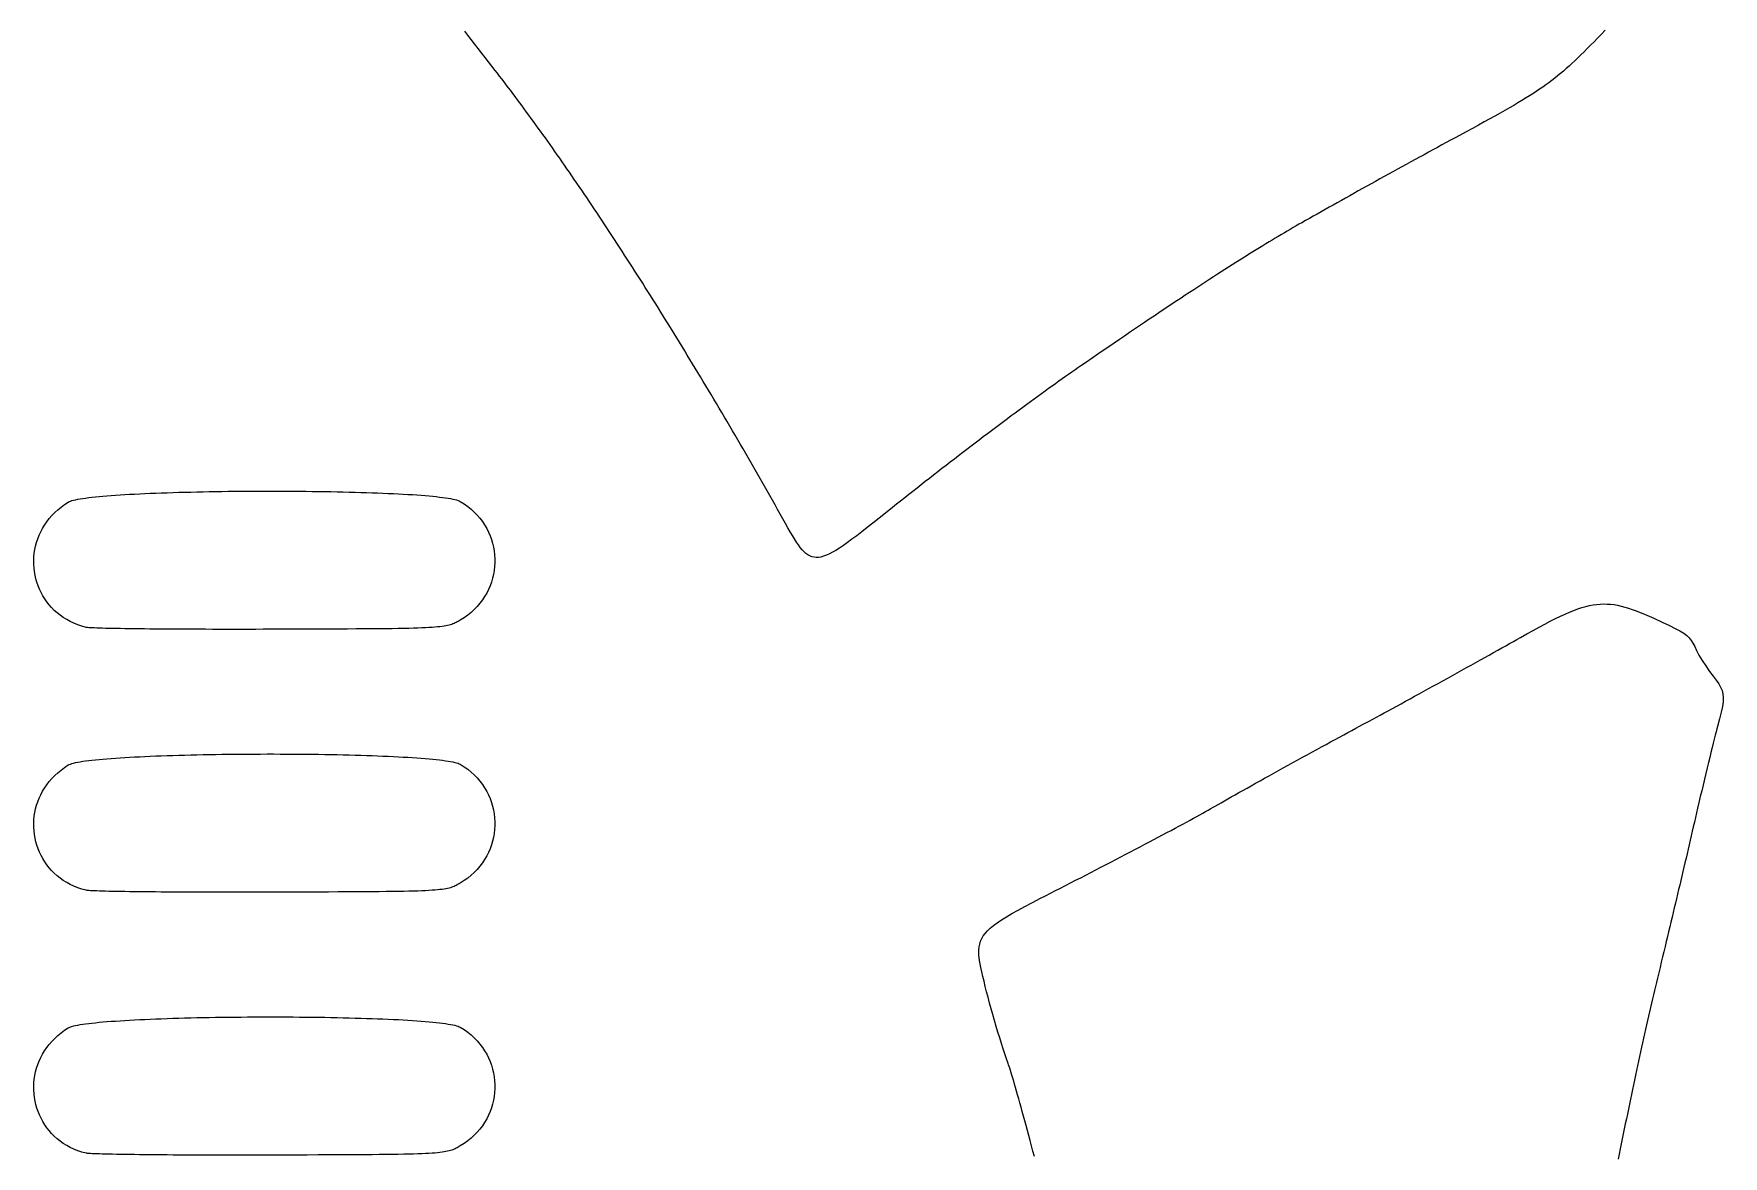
# Model space of a CAD drawing. Header units: millimetres. Extents: x 0 to 300, y 0 to 300.
# Drawn here: x 48.5 to 103.2, y 165 to 201.3 of the extents above; entities that cross this region are included whole.
import ezdxf

# ---------------------------------------------------------------- set-up
doc = ezdxf.new("R2010")
doc.units = ezdxf.units.MM
doc.layers.add('IC_DELIKLER', color=5, linetype='Continuous')

msp = doc.modelspace()

# ---------------------------------------------------------------- linework, layer by layer
at = {"layer": 'IC_DELIKLER'}
for points in [[(99.366, 201.403), (99.24, 201.273), (99.12, 201.149), (99.004, 201.03), (98.892, 200.916), (98.785, 200.808), (98.68, 200.704), (98.579, 200.604), (98.48, 200.509), (98.383, 200.417), (98.288, 200.328), (98.195, 200.243), (98.102, 200.16), (98.01, 200.08), (97.918, 200.002), (97.825, 199.926), (97.732, 199.852), (97.638, 199.778), (97.542, 199.706), (97.444, 199.635), (97.343, 199.564), (97.24, 199.493), (97.134, 199.421), (97.024, 199.35), (96.91, 199.277), (96.791, 199.203), (96.667, 199.128), (96.538, 199.051), (96.404, 198.972), (96.263, 198.891), (96.116, 198.807), (95.961, 198.72), (95.799, 198.629), (95.63, 198.535), (95.452, 198.438), (95.266, 198.336), (95.07, 198.229), (94.865, 198.118), (94.65, 198.002), (94.508, 197.925), (94.365, 197.848), (94.222, 197.77), (94.079, 197.692), (93.935, 197.614), (93.792, 197.536), (93.648, 197.458), (93.504, 197.379), (93.36, 197.301), (93.216, 197.222), (93.072, 197.143), (92.929, 197.064), (92.785, 196.985), (92.642, 196.907), (92.499, 196.828), (92.357, 196.75), (92.215, 196.671), (92.073, 196.593), (91.932, 196.515), (91.791, 196.437), (91.652, 196.359), (91.512, 196.282), (91.374, 196.205), (91.237, 196.129), (91.1, 196.052), (90.964, 195.977), (90.83, 195.901), (90.696, 195.827), (90.564, 195.752), (90.432, 195.679), (90.302, 195.605), (90.173, 195.533), (90.046, 195.461), (89.92, 195.39), (89.795, 195.319), (89.672, 195.249), (89.55, 195.18), (89.458, 195.127), (89.365, 195.074), (89.271, 195.02), (89.177, 194.965), (89.081, 194.91), (88.985, 194.853), (88.888, 194.796), (88.79, 194.738), (88.691, 194.679), (88.591, 194.618), (88.49, 194.557), (88.388, 194.495), (88.284, 194.432), (88.18, 194.368), (88.074, 194.303), (87.967, 194.237), (87.859, 194.17), (87.749, 194.102), (87.638, 194.032), (87.525, 193.961), (87.412, 193.889), (87.296, 193.816), (87.179, 193.742), (87.061, 193.666), (86.941, 193.589), (86.819, 193.511), (86.695, 193.431), (86.57, 193.35), (86.443, 193.268), (86.315, 193.184), (86.184, 193.098), (86.052, 193.012), (85.917, 192.923), (85.781, 192.833), (85.643, 192.742), (85.503, 192.649), (85.36, 192.554), (85.216, 192.458), (85.069, 192.36), (84.92, 192.261), (84.769, 192.159), (84.616, 192.056), (84.46, 191.952), (84.302, 191.845), (84.142, 191.737), (83.979, 191.627), (83.814, 191.515), (83.647, 191.401), (83.476, 191.285), (83.304, 191.167), (83.128, 191.047), (82.95, 190.926), (82.77, 190.802), (82.586, 190.676), (82.4, 190.549), (82.305, 190.483), (82.207, 190.415), (82.108, 190.346), (82.006, 190.275), (81.903, 190.202), (81.797, 190.128), (81.69, 190.052), (81.581, 189.974), (81.47, 189.895), (81.357, 189.814), (81.243, 189.731), (81.128, 189.648), (81.01, 189.563), (80.892, 189.476), (80.772, 189.389), (80.65, 189.3), (80.528, 189.21), (80.404, 189.118), (80.279, 189.026), (80.153, 188.933), (80.026, 188.838), (79.899, 188.743), (79.77, 188.646), (79.64, 188.549), (79.51, 188.451), (79.379, 188.353), (79.247, 188.253), (79.115, 188.153), (78.982, 188.052), (78.849, 187.951), (78.715, 187.849), (78.581, 187.746), (78.447, 187.643), (78.312, 187.54), (78.178, 187.436), (78.043, 187.332), (77.908, 187.228), (77.773, 187.124), (77.639, 187.019), (77.504, 186.914), (77.37, 186.809), (77.236, 186.704), (77.102, 186.599), (76.969, 186.494), (76.836, 186.389), (76.704, 186.285), (76.572, 186.18), (76.441, 186.076), (76.31, 185.972), (76.086, 185.793), (75.875, 185.624), (75.676, 185.467), (75.49, 185.32), (75.315, 185.184), (75.151, 185.058), (74.998, 184.943), (74.855, 184.838), (74.721, 184.744), (74.595, 184.66), (74.478, 184.587), (74.369, 184.523), (74.266, 184.47), (74.17, 184.427), (74.081, 184.394), (73.996, 184.371), (73.917, 184.358), (73.841, 184.355), (73.77, 184.362), (73.701, 184.378), (73.636, 184.405), (73.572, 184.44), (73.51, 184.486), (73.449, 184.541), (73.388, 184.605), (73.327, 184.679), (73.265, 184.763), (73.202, 184.855), (73.137, 184.957), (73.07, 185.068), (73, 185.188), (72.926, 185.318), (72.848, 185.456), (72.765, 185.603), (72.68, 185.756), (72.594, 185.908), (72.508, 186.061), (72.422, 186.212), (72.337, 186.364), (72.251, 186.515), (72.165, 186.666), (72.079, 186.817), (71.993, 186.968), (71.907, 187.118), (71.821, 187.268), (71.735, 187.417), (71.649, 187.567), (71.562, 187.716), (71.476, 187.864), (71.39, 188.012), (71.304, 188.16), (71.218, 188.308), (71.132, 188.455), (71.046, 188.602), (70.96, 188.749), (70.873, 188.895), (70.787, 189.041), (70.701, 189.186), (70.615, 189.331), (70.529, 189.476), (70.443, 189.621), (70.357, 189.764), (70.271, 189.908), (70.185, 190.051), (70.1, 190.194), (70.014, 190.336), (69.928, 190.478), (69.842, 190.62), (69.757, 190.761), (69.671, 190.901), (69.586, 191.041), (69.5, 191.181), (69.415, 191.321), (69.329, 191.459), (69.244, 191.598), (69.159, 191.736), (69.074, 191.873), (68.989, 192.01), (68.904, 192.147), (68.819, 192.283), (68.735, 192.418), (68.65, 192.553), (68.566, 192.688), (68.481, 192.822), (68.397, 192.955), (68.313, 193.088), (68.229, 193.22), (68.145, 193.352), (68.061, 193.484), (67.977, 193.615), (67.894, 193.745), (67.81, 193.875), (67.727, 194.004), (67.644, 194.132), (67.561, 194.261), (67.478, 194.388), (67.395, 194.515), (67.313, 194.641), (67.231, 194.767), (67.148, 194.892), (67.066, 195.017), (66.984, 195.141), (66.903, 195.264), (66.821, 195.387), (66.74, 195.509), (66.659, 195.63), (66.578, 195.751), (66.497, 195.872), (66.416, 195.991), (66.336, 196.11), (66.256, 196.228), (66.176, 196.346), (66.096, 196.463), (66.016, 196.579), (65.937, 196.695), (65.858, 196.81), (65.779, 196.924), (65.7, 197.038), (65.622, 197.151), (65.543, 197.263), (65.465, 197.374), (65.387, 197.485), (65.31, 197.595), (65.233, 197.705), (65.155, 197.813), (65.079, 197.921), (65.002, 198.028), (64.926, 198.135), (64.85, 198.24), (64.774, 198.345), (64.698, 198.45), (64.623, 198.553), (64.548, 198.656), (64.473, 198.758), (64.399, 198.859), (64.325, 198.959), (64.251, 199.059), (64.177, 199.157), (64.104, 199.255), (64.031, 199.352), (63.959, 199.449), (63.886, 199.544), (63.814, 199.639), (63.742, 199.733), (63.671, 199.826), (63.6, 199.918), (63.529, 200.009), (63.458, 200.1), (63.352, 200.236), (63.242, 200.378), (63.13, 200.522), (63.016, 200.669), (62.903, 200.816), (62.79, 200.961), (62.681, 201.103), (62.575, 201.241), (62.474, 201.372)], [(80.9, 164.989), (80.854, 165.162), (80.808, 165.334), (80.763, 165.502), (80.718, 165.667), (80.674, 165.829), (80.631, 165.988), (80.589, 166.143), (80.548, 166.293), (80.508, 166.44), (80.469, 166.582), (80.431, 166.719), (80.394, 166.851), (80.358, 166.978), (80.324, 167.099), (80.291, 167.215), (80.259, 167.324), (80.229, 167.428), (80.201, 167.524), (80.174, 167.614), (80.149, 167.698), (80.125, 167.774), (80.104, 167.842), (80.084, 167.903), (80.066, 167.955), (80.051, 168), (79.998, 168.148), (79.944, 168.306), (79.889, 168.473), (79.833, 168.647), (79.777, 168.826), (79.72, 169.01), (79.664, 169.197), (79.609, 169.386), (79.555, 169.576), (79.502, 169.765), (79.451, 169.952), (79.402, 170.136), (79.355, 170.315), (79.312, 170.488), (79.271, 170.654), (79.234, 170.811), (79.2, 170.959), (79.171, 171.095), (79.146, 171.219), (79.127, 171.329), (79.112, 171.424), (79.103, 171.503), (79.1, 171.564), (79.103, 171.667), (79.113, 171.765), (79.132, 171.858), (79.159, 171.947), (79.197, 172.034), (79.246, 172.119), (79.307, 172.203), (79.382, 172.287), (79.471, 172.372), (79.576, 172.459), (79.697, 172.549), (79.836, 172.643), (79.994, 172.742), (80.171, 172.846), (80.369, 172.957), (80.59, 173.076), (80.833, 173.203), (81.1, 173.339), (81.259, 173.42), (81.419, 173.501), (81.58, 173.584), (81.742, 173.666), (81.905, 173.75), (82.069, 173.834), (82.233, 173.918), (82.397, 174.003), (82.562, 174.087), (82.726, 174.172), (82.89, 174.257), (83.053, 174.342), (83.216, 174.426), (83.377, 174.51), (83.538, 174.594), (83.698, 174.678), (83.856, 174.76), (84.012, 174.842), (84.167, 174.924), (84.32, 175.004), (84.471, 175.084), (84.619, 175.162), (84.765, 175.239), (84.908, 175.315), (85.048, 175.39), (85.185, 175.463), (85.319, 175.534), (85.45, 175.604), (85.576, 175.672), (85.7, 175.739), (85.819, 175.803), (85.934, 175.865), (86.044, 175.926), (86.15, 175.984), (86.251, 176.039), (86.348, 176.093), (86.439, 176.143), (86.525, 176.191), (86.606, 176.237), (86.681, 176.279), (86.75, 176.319), (86.841, 176.371), (86.939, 176.427), (87.044, 176.487), (87.153, 176.549), (87.269, 176.614), (87.389, 176.682), (87.514, 176.753), (87.644, 176.826), (87.778, 176.901), (87.915, 176.977), (88.056, 177.056), (88.199, 177.136), (88.346, 177.218), (88.494, 177.3), (88.645, 177.384), (88.797, 177.468), (88.951, 177.553), (89.105, 177.638), (89.26, 177.724), (89.416, 177.809), (89.571, 177.895), (89.725, 177.98), (89.879, 178.064), (90.032, 178.148), (90.183, 178.23), (90.333, 178.312), (90.48, 178.392), (90.624, 178.471), (90.766, 178.548), (90.905, 178.623), (91.04, 178.696), (91.171, 178.766), (91.297, 178.835), (91.419, 178.9), (91.518, 178.953), (91.622, 179.009), (91.731, 179.068), (91.846, 179.13), (91.965, 179.194), (92.088, 179.261), (92.216, 179.33), (92.347, 179.402), (92.482, 179.475), (92.62, 179.551), (92.761, 179.628), (92.905, 179.707), (93.051, 179.787), (93.199, 179.868), (93.349, 179.95), (93.5, 180.033), (93.653, 180.117), (93.806, 180.202), (93.961, 180.287), (94.115, 180.372), (94.269, 180.457), (94.424, 180.542), (94.577, 180.627), (94.73, 180.712), (94.882, 180.796), (95.032, 180.879), (95.181, 180.962), (95.327, 181.043), (95.472, 181.124), (95.613, 181.203), (95.752, 181.28), (95.888, 181.356), (96.02, 181.43), (96.149, 181.502), (96.273, 181.572), (96.393, 181.639), (96.509, 181.704), (96.619, 181.767), (96.833, 181.887), (97.037, 182), (97.23, 182.106), (97.414, 182.204), (97.588, 182.295), (97.755, 182.378), (97.913, 182.455), (98.065, 182.524), (98.209, 182.587), (98.348, 182.643), (98.481, 182.692), (98.61, 182.734), (98.734, 182.77), (98.855, 182.8), (98.972, 182.823), (99.088, 182.839), (99.201, 182.85), (99.313, 182.854), (99.425, 182.852), (99.537, 182.844), (99.649, 182.831), (99.762, 182.811), (99.877, 182.786), (99.994, 182.755), (100.115, 182.719), (100.239, 182.677), (100.367, 182.63), (100.5, 182.577), (100.638, 182.52), (100.782, 182.457), (100.933, 182.389), (101.21, 182.262), (101.44, 182.154), (101.629, 182.062), (101.781, 181.98), (101.903, 181.905), (102.001, 181.832), (102.08, 181.756), (102.146, 181.675), (102.204, 181.583), (102.26, 181.476), (102.321, 181.35), (102.398, 181.202), (102.499, 181.03), (102.615, 180.85), (102.737, 180.674), (102.855, 180.517), (102.955, 180.388), (103.036, 180.272), (103.099, 180.163), (103.144, 180.057), (103.171, 179.947), (103.182, 179.827), (103.176, 179.692), (103.154, 179.537), (103.116, 179.356), (103.063, 179.143), (102.996, 178.893), (102.975, 178.813), (102.95, 178.718), (102.922, 178.609), (102.891, 178.487), (102.857, 178.353), (102.822, 178.209), (102.784, 178.056), (102.744, 177.894), (102.703, 177.725), (102.661, 177.55), (102.617, 177.37), (102.574, 177.186), (102.529, 177), (102.485, 176.812), (102.441, 176.623), (102.397, 176.436), (102.354, 176.25), (102.319, 176.099), (102.284, 175.948), (102.25, 175.799), (102.215, 175.651), (102.181, 175.504), (102.147, 175.358), (102.113, 175.212), (102.079, 175.067), (102.045, 174.922), (102.012, 174.778), (101.978, 174.633), (101.944, 174.489), (101.91, 174.345), (101.876, 174.201), (101.842, 174.056), (101.808, 173.911), (101.774, 173.765), (101.739, 173.619), (101.704, 173.472), (101.669, 173.324), (101.634, 173.176), (101.598, 173.026), (101.562, 172.875), (101.526, 172.723), (101.489, 172.569), (101.452, 172.414), (101.415, 172.257), (101.377, 172.098), (101.338, 171.937), (101.299, 171.775), (101.26, 171.61), (101.22, 171.443), (101.179, 171.273), (101.138, 171.102), (101.096, 170.927), (101.053, 170.75), (101.021, 170.619), (100.99, 170.488), (100.958, 170.355), (100.927, 170.22), (100.895, 170.085), (100.863, 169.948), (100.831, 169.81), (100.799, 169.671), (100.767, 169.531), (100.735, 169.389), (100.702, 169.247), (100.67, 169.103), (100.638, 168.959), (100.605, 168.813), (100.573, 168.667), (100.54, 168.519), (100.507, 168.371), (100.475, 168.221), (100.442, 168.071), (100.409, 167.92), (100.377, 167.767), (100.344, 167.614), (100.311, 167.461), (100.278, 167.306), (100.245, 167.151), (100.212, 166.995), (100.179, 166.838), (100.146, 166.68), (100.114, 166.522), (100.081, 166.363), (100.048, 166.203), (100.015, 166.043), (99.982, 165.882), (99.949, 165.721), (99.916, 165.559), (99.883, 165.396), (99.851, 165.233), (99.818, 165.07), (99.785, 164.906)]]:
    msp.add_lwpolyline(points, dxfattribs=at)
for points in [[(50.224, 182.096), (50.087, 182.133), (49.955, 182.177), (49.83, 182.228), (49.709, 182.284), (49.595, 182.346), (49.486, 182.414), (49.382, 182.487), (49.285, 182.564), (49.193, 182.647), (49.107, 182.734), (49.026, 182.825), (48.952, 182.92), (48.883, 183.018), (48.821, 183.119), (48.764, 183.224), (48.713, 183.331), (48.669, 183.441), (48.631, 183.553), (48.598, 183.666), (48.572, 183.782), (48.552, 183.898), (48.539, 184.016), (48.532, 184.134), (48.531, 184.253), (48.536, 184.372), (48.548, 184.491), (48.566, 184.609), (48.591, 184.727), (48.623, 184.844), (48.661, 184.959), (48.705, 185.073), (48.757, 185.185), (48.815, 185.296), (48.879, 185.403), (48.951, 185.509), (49.029, 185.611), (49.115, 185.71), (49.207, 185.806), (49.306, 185.897), (49.412, 185.985), (49.525, 186.069), (49.645, 186.148), (49.676, 186.164), (49.715, 186.179), (49.762, 186.195), (49.817, 186.21), (49.88, 186.224), (49.951, 186.238), (50.029, 186.252), (50.115, 186.266), (50.207, 186.279), (50.306, 186.292), (50.412, 186.304), (50.525, 186.316), (50.643, 186.328), (50.768, 186.339), (50.898, 186.35), (51.034, 186.36), (51.175, 186.37), (51.322, 186.38), (51.473, 186.39), (51.629, 186.399), (51.79, 186.407), (51.956, 186.416), (52.125, 186.423), (52.298, 186.431), (52.476, 186.438), (52.656, 186.445), (52.84, 186.451), (53.028, 186.457), (53.218, 186.463), (53.411, 186.468), (53.607, 186.473), (53.805, 186.478), (54.005, 186.482), (54.207, 186.486), (54.41, 186.489), (54.616, 186.492), (54.822, 186.495), (55.03, 186.497), (55.239, 186.499), (55.448, 186.5), (55.658, 186.501), (55.868, 186.502), (56.079, 186.503), (56.289, 186.503), (56.499, 186.502), (56.708, 186.501), (56.917, 186.5), (57.125, 186.499), (57.332, 186.497), (57.537, 186.494), (57.741, 186.492), (57.944, 186.489), (58.144, 186.485), (58.342, 186.481), (58.538, 186.477), (58.731, 186.472), (58.922, 186.467), (59.11, 186.462), (59.294, 186.456), (59.476, 186.45), (59.653, 186.444), (59.827, 186.437), (59.997, 186.429), (60.163, 186.422), (60.325, 186.414), (60.482, 186.405), (60.634, 186.396), (60.781, 186.387), (60.923, 186.377), (61.06, 186.367), (61.191, 186.357), (61.316, 186.346), (61.436, 186.335), (61.549, 186.323), (61.655, 186.311), (61.756, 186.299), (61.849, 186.286), (61.935, 186.273), (62.015, 186.259), (62.086, 186.245), (62.151, 186.231), (62.207, 186.216), (62.255, 186.201), (62.296, 186.185), (62.327, 186.169), (62.451, 186.092), (62.568, 186.008), (62.677, 185.919), (62.78, 185.825), (62.874, 185.727), (62.962, 185.625), (63.042, 185.518), (63.115, 185.408), (63.181, 185.295), (63.239, 185.179), (63.29, 185.06), (63.334, 184.939), (63.371, 184.816), (63.4, 184.692), (63.422, 184.567), (63.436, 184.44), (63.444, 184.313), (63.444, 184.187), (63.436, 184.06), (63.422, 183.933), (63.4, 183.808), (63.371, 183.684), (63.334, 183.561), (63.29, 183.44), (63.239, 183.321), (63.181, 183.205), (63.115, 183.092), (63.042, 182.982), (62.962, 182.875), (62.874, 182.773), (62.78, 182.675), (62.677, 182.581), (62.568, 182.492), (62.451, 182.408), (62.327, 182.331), (62.292, 182.31), (62.258, 182.291), (62.225, 182.272), (62.192, 182.254), (62.159, 182.238), (62.124, 182.222), (62.088, 182.207), (62.049, 182.193), (62.008, 182.18), (61.963, 182.168), (61.914, 182.157), (61.861, 182.146), (61.803, 182.136), (61.739, 182.126), (61.669, 182.118), (61.591, 182.11), (61.507, 182.102), (61.415, 182.095), (61.314, 182.089), (61.203, 182.083), (61.084, 182.078), (60.953, 182.073), (60.813, 182.068), (60.66, 182.064), (60.496, 182.061), (60.319, 182.057), (60.129, 182.054), (59.925, 182.052), (59.707, 182.049), (59.474, 182.047), (59.225, 182.045), (58.961, 182.044), (58.68, 182.042), (58.382, 182.041), (58.066, 182.039), (57.732, 182.038), (57.378, 182.037), (57.006, 182.036), (56.613, 182.035), (56.2, 182.033), (55.956, 182.033), (55.713, 182.032), (55.473, 182.032), (55.235, 182.032), (55, 182.032), (54.768, 182.032), (54.538, 182.032), (54.312, 182.032), (54.09, 182.033), (53.872, 182.033), (53.657, 182.034), (53.447, 182.035), (53.241, 182.036), (53.04, 182.037), (52.844, 182.039), (52.653, 182.04), (52.468, 182.041), (52.288, 182.043), (52.114, 182.045), (51.946, 182.047), (51.784, 182.049), (51.629, 182.051), (51.481, 182.053), (51.339, 182.055), (51.205, 182.057), (51.079, 182.06), (50.96, 182.062), (50.849, 182.065), (50.746, 182.068), (50.651, 182.071), (50.565, 182.074), (50.488, 182.077), (50.42, 182.08), (50.361, 182.083), (50.312, 182.086), (50.272, 182.089), (50.243, 182.093), (50.224, 182.096)], [(50.224, 173.596), (50.087, 173.633), (49.955, 173.677), (49.83, 173.728), (49.709, 173.784), (49.595, 173.846), (49.486, 173.914), (49.382, 173.987), (49.285, 174.064), (49.193, 174.147), (49.107, 174.234), (49.026, 174.325), (48.952, 174.42), (48.883, 174.518), (48.821, 174.619), (48.764, 174.724), (48.713, 174.831), (48.669, 174.941), (48.631, 175.053), (48.598, 175.166), (48.572, 175.282), (48.552, 175.398), (48.539, 175.516), (48.532, 175.634), (48.531, 175.753), (48.536, 175.872), (48.548, 175.991), (48.566, 176.109), (48.591, 176.227), (48.623, 176.344), (48.661, 176.459), (48.705, 176.573), (48.757, 176.685), (48.815, 176.796), (48.879, 176.903), (48.951, 177.009), (49.029, 177.111), (49.115, 177.21), (49.207, 177.306), (49.306, 177.397), (49.412, 177.485), (49.525, 177.569), (49.645, 177.648), (49.676, 177.664), (49.715, 177.679), (49.762, 177.695), (49.817, 177.71), (49.88, 177.724), (49.951, 177.738), (50.029, 177.752), (50.115, 177.766), (50.207, 177.779), (50.306, 177.792), (50.412, 177.804), (50.525, 177.816), (50.643, 177.828), (50.768, 177.839), (50.898, 177.85), (51.034, 177.86), (51.175, 177.87), (51.322, 177.88), (51.473, 177.89), (51.629, 177.899), (51.79, 177.907), (51.956, 177.916), (52.125, 177.923), (52.298, 177.931), (52.476, 177.938), (52.656, 177.945), (52.84, 177.951), (53.028, 177.957), (53.218, 177.963), (53.411, 177.968), (53.607, 177.973), (53.805, 177.978), (54.005, 177.982), (54.207, 177.986), (54.41, 177.989), (54.616, 177.992), (54.822, 177.995), (55.03, 177.997), (55.239, 177.999), (55.448, 178), (55.658, 178.001), (55.868, 178.002), (56.079, 178.003), (56.289, 178.003), (56.499, 178.002), (56.708, 178.001), (56.917, 178), (57.125, 177.999), (57.332, 177.997), (57.537, 177.994), (57.741, 177.992), (57.944, 177.989), (58.144, 177.985), (58.342, 177.981), (58.538, 177.977), (58.731, 177.972), (58.922, 177.967), (59.11, 177.962), (59.294, 177.956), (59.476, 177.95), (59.653, 177.944), (59.827, 177.937), (59.997, 177.929), (60.163, 177.922), (60.325, 177.914), (60.482, 177.905), (60.634, 177.896), (60.781, 177.887), (60.923, 177.877), (61.06, 177.867), (61.191, 177.857), (61.316, 177.846), (61.436, 177.835), (61.549, 177.823), (61.655, 177.811), (61.756, 177.799), (61.849, 177.786), (61.935, 177.773), (62.015, 177.759), (62.086, 177.745), (62.151, 177.731), (62.207, 177.716), (62.255, 177.701), (62.296, 177.685), (62.327, 177.669), (62.451, 177.592), (62.568, 177.508), (62.677, 177.419), (62.78, 177.325), (62.874, 177.227), (62.962, 177.125), (63.042, 177.018), (63.115, 176.908), (63.181, 176.795), (63.239, 176.679), (63.29, 176.56), (63.334, 176.439), (63.371, 176.316), (63.4, 176.192), (63.422, 176.067), (63.436, 175.94), (63.444, 175.813), (63.444, 175.687), (63.436, 175.56), (63.422, 175.433), (63.4, 175.308), (63.371, 175.184), (63.334, 175.061), (63.29, 174.94), (63.239, 174.821), (63.181, 174.705), (63.115, 174.592), (63.042, 174.482), (62.962, 174.375), (62.874, 174.273), (62.78, 174.175), (62.677, 174.081), (62.568, 173.992), (62.451, 173.908), (62.327, 173.831), (62.292, 173.81), (62.258, 173.791), (62.225, 173.772), (62.192, 173.754), (62.159, 173.738), (62.124, 173.722), (62.088, 173.707), (62.049, 173.693), (62.008, 173.68), (61.963, 173.668), (61.914, 173.657), (61.861, 173.646), (61.803, 173.636), (61.739, 173.626), (61.669, 173.618), (61.591, 173.61), (61.507, 173.602), (61.415, 173.595), (61.314, 173.589), (61.203, 173.583), (61.084, 173.578), (60.953, 173.573), (60.813, 173.568), (60.66, 173.564), (60.496, 173.561), (60.319, 173.557), (60.129, 173.554), (59.925, 173.552), (59.707, 173.549), (59.474, 173.547), (59.225, 173.545), (58.961, 173.544), (58.68, 173.542), (58.382, 173.541), (58.066, 173.539), (57.732, 173.538), (57.378, 173.537), (57.006, 173.536), (56.613, 173.535), (56.2, 173.533), (55.956, 173.533), (55.713, 173.532), (55.473, 173.532), (55.235, 173.532), (55, 173.532), (54.768, 173.532), (54.538, 173.532), (54.312, 173.532), (54.09, 173.533), (53.872, 173.533), (53.657, 173.534), (53.447, 173.535), (53.241, 173.536), (53.04, 173.537), (52.844, 173.539), (52.653, 173.54), (52.468, 173.541), (52.288, 173.543), (52.114, 173.545), (51.946, 173.547), (51.784, 173.549), (51.629, 173.551), (51.481, 173.553), (51.339, 173.555), (51.205, 173.557), (51.079, 173.56), (50.96, 173.562), (50.849, 173.565), (50.746, 173.568), (50.651, 173.571), (50.565, 173.574), (50.488, 173.577), (50.42, 173.58), (50.361, 173.583), (50.312, 173.586), (50.272, 173.589), (50.243, 173.593), (50.224, 173.596)], [(50.224, 165.096), (50.087, 165.133), (49.955, 165.177), (49.83, 165.228), (49.709, 165.284), (49.595, 165.346), (49.486, 165.414), (49.382, 165.487), (49.285, 165.564), (49.193, 165.647), (49.107, 165.734), (49.026, 165.825), (48.952, 165.92), (48.883, 166.018), (48.821, 166.119), (48.764, 166.224), (48.713, 166.331), (48.669, 166.441), (48.631, 166.553), (48.598, 166.666), (48.572, 166.782), (48.552, 166.898), (48.539, 167.016), (48.532, 167.134), (48.531, 167.253), (48.536, 167.372), (48.548, 167.491), (48.566, 167.609), (48.591, 167.727), (48.623, 167.844), (48.661, 167.959), (48.705, 168.073), (48.757, 168.185), (48.815, 168.296), (48.879, 168.403), (48.951, 168.509), (49.029, 168.611), (49.115, 168.71), (49.207, 168.806), (49.306, 168.897), (49.412, 168.985), (49.525, 169.069), (49.645, 169.148), (49.676, 169.164), (49.715, 169.179), (49.762, 169.195), (49.817, 169.21), (49.88, 169.224), (49.951, 169.238), (50.029, 169.252), (50.115, 169.266), (50.207, 169.279), (50.306, 169.292), (50.412, 169.304), (50.525, 169.316), (50.643, 169.328), (50.768, 169.339), (50.898, 169.35), (51.034, 169.36), (51.175, 169.37), (51.322, 169.38), (51.473, 169.39), (51.629, 169.399), (51.79, 169.407), (51.956, 169.416), (52.125, 169.423), (52.298, 169.431), (52.476, 169.438), (52.656, 169.445), (52.84, 169.451), (53.028, 169.457), (53.218, 169.463), (53.411, 169.468), (53.607, 169.473), (53.805, 169.478), (54.005, 169.482), (54.207, 169.486), (54.41, 169.489), (54.616, 169.492), (54.822, 169.495), (55.03, 169.497), (55.239, 169.499), (55.448, 169.5), (55.658, 169.501), (55.868, 169.502), (56.079, 169.503), (56.289, 169.503), (56.499, 169.502), (56.708, 169.501), (56.917, 169.5), (57.125, 169.499), (57.332, 169.497), (57.537, 169.494), (57.741, 169.492), (57.944, 169.489), (58.144, 169.485), (58.342, 169.481), (58.538, 169.477), (58.731, 169.472), (58.922, 169.467), (59.11, 169.462), (59.294, 169.456), (59.476, 169.45), (59.653, 169.444), (59.827, 169.437), (59.997, 169.429), (60.163, 169.422), (60.325, 169.414), (60.482, 169.405), (60.634, 169.396), (60.781, 169.387), (60.923, 169.377), (61.06, 169.367), (61.191, 169.357), (61.316, 169.346), (61.436, 169.335), (61.549, 169.323), (61.655, 169.311), (61.756, 169.299), (61.849, 169.286), (61.935, 169.273), (62.015, 169.259), (62.086, 169.245), (62.151, 169.231), (62.207, 169.216), (62.255, 169.201), (62.296, 169.185), (62.327, 169.169), (62.451, 169.092), (62.568, 169.008), (62.677, 168.919), (62.78, 168.825), (62.874, 168.727), (62.962, 168.625), (63.042, 168.518), (63.115, 168.408), (63.181, 168.295), (63.239, 168.179), (63.29, 168.06), (63.334, 167.939), (63.371, 167.816), (63.4, 167.692), (63.422, 167.567), (63.436, 167.44), (63.444, 167.313), (63.444, 167.187), (63.436, 167.06), (63.422, 166.933), (63.4, 166.808), (63.371, 166.684), (63.334, 166.561), (63.29, 166.44), (63.239, 166.321), (63.181, 166.205), (63.115, 166.092), (63.042, 165.982), (62.962, 165.875), (62.874, 165.773), (62.78, 165.675), (62.677, 165.581), (62.568, 165.492), (62.451, 165.408), (62.327, 165.331), (62.292, 165.31), (62.258, 165.291), (62.225, 165.272), (62.192, 165.254), (62.159, 165.238), (62.124, 165.222), (62.088, 165.207), (62.049, 165.193), (62.008, 165.18), (61.963, 165.168), (61.914, 165.157), (61.861, 165.146), (61.803, 165.136), (61.739, 165.126), (61.669, 165.118), (61.591, 165.11), (61.507, 165.102), (61.415, 165.095), (61.314, 165.089), (61.203, 165.083), (61.084, 165.078), (60.953, 165.073), (60.813, 165.068), (60.66, 165.064), (60.496, 165.061), (60.319, 165.057), (60.129, 165.054), (59.925, 165.052), (59.707, 165.049), (59.474, 165.047), (59.225, 165.045), (58.961, 165.044), (58.68, 165.042), (58.382, 165.041), (58.066, 165.039), (57.732, 165.038), (57.378, 165.037), (57.006, 165.036), (56.613, 165.035), (56.2, 165.033), (55.956, 165.033), (55.713, 165.032), (55.473, 165.032), (55.235, 165.032), (55, 165.032), (54.768, 165.032), (54.538, 165.032), (54.312, 165.032), (54.09, 165.033), (53.872, 165.033), (53.657, 165.034), (53.447, 165.035), (53.241, 165.036), (53.04, 165.037), (52.844, 165.039), (52.653, 165.04), (52.468, 165.041), (52.288, 165.043), (52.114, 165.045), (51.946, 165.047), (51.784, 165.049), (51.629, 165.051), (51.481, 165.053), (51.339, 165.055), (51.205, 165.057), (51.079, 165.06), (50.96, 165.062), (50.849, 165.065), (50.746, 165.068), (50.651, 165.071), (50.565, 165.074), (50.488, 165.077), (50.42, 165.08), (50.361, 165.083), (50.312, 165.086), (50.272, 165.089), (50.243, 165.093), (50.224, 165.096)]]:
    msp.add_lwpolyline(points, close=True, dxfattribs=at)

doc.saveas('drawing.dxf')
